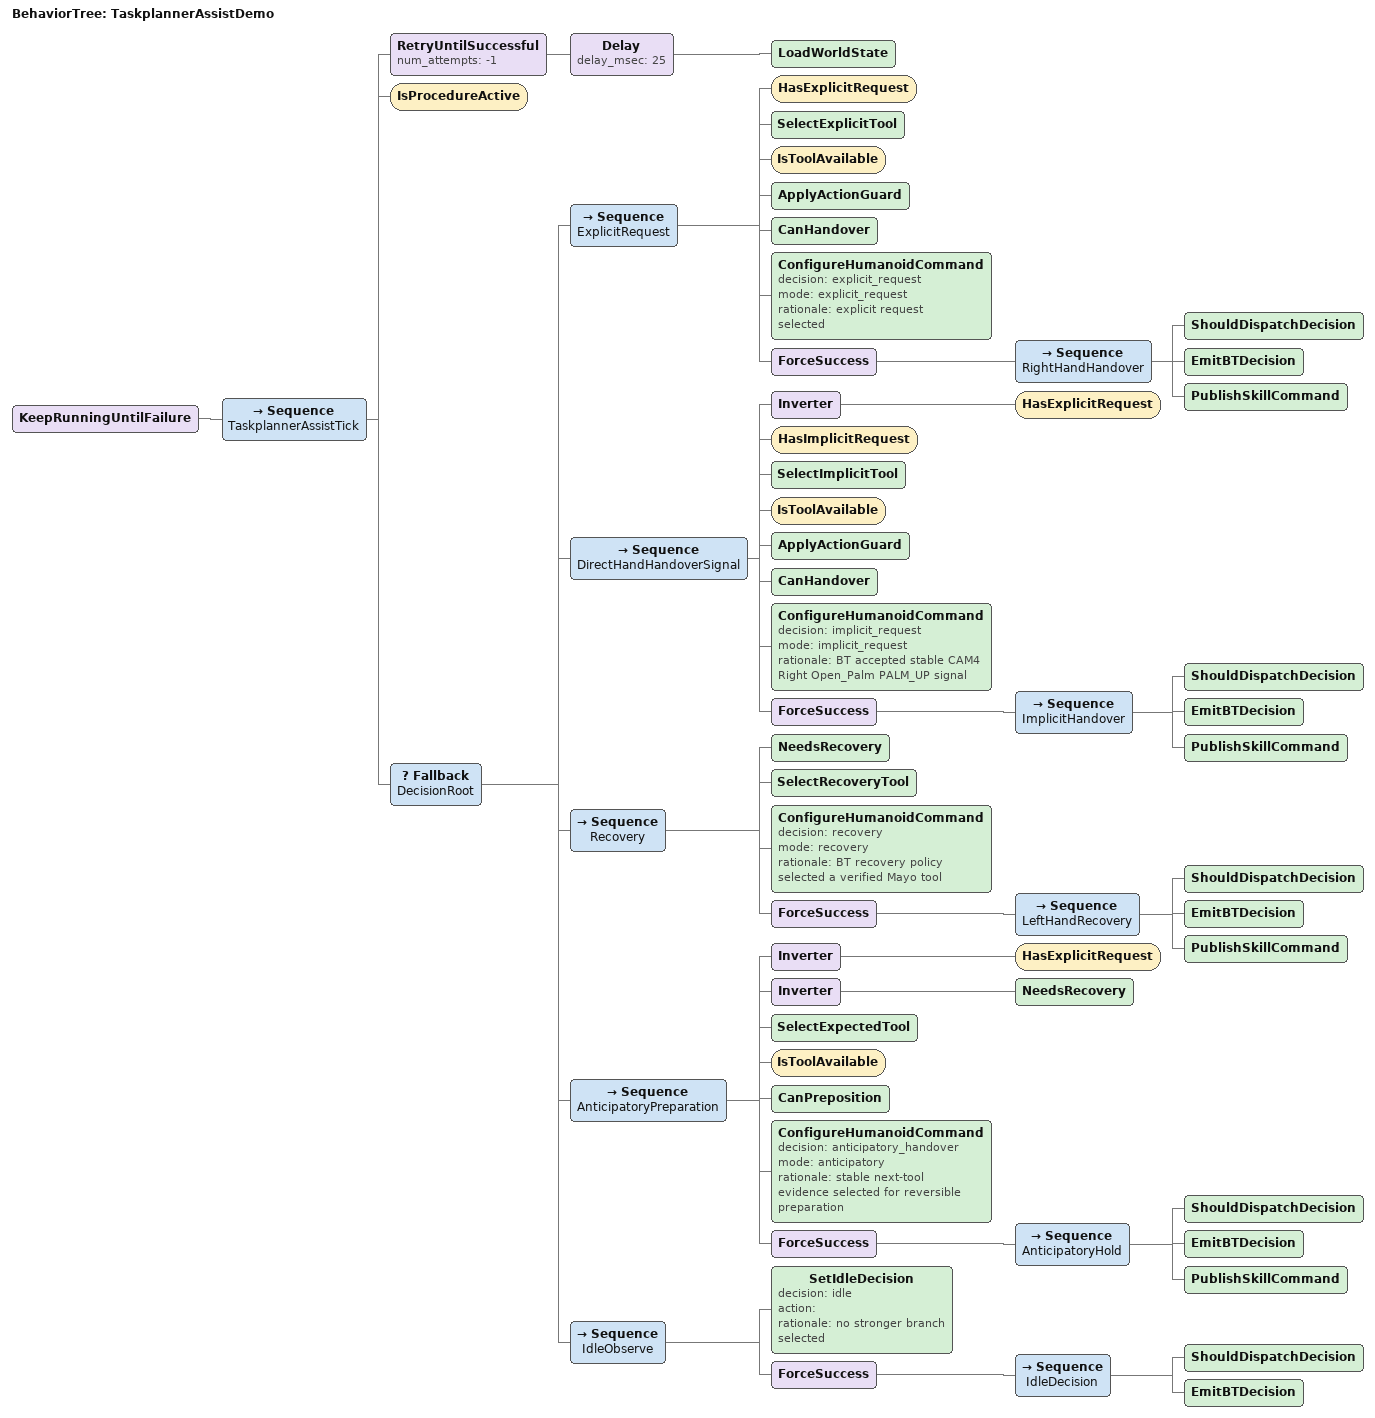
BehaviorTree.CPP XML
<?xml version="1.0" encoding="UTF-8"?>
<root BTCPP_format="4" main_tree_to_execute="TaskplannerAssistDemo">
  <BehaviorTree ID="TaskplannerAssistDemo">
    <KeepRunningUntilFailure>
      <Sequence name="TaskplannerAssistTick">
        <RetryUntilSuccessful num_attempts="-1">
          <Delay delay_msec="25">
            <LoadWorldState />
          </Delay>
        </RetryUntilSuccessful>
        <IsProcedureActive />
        <Fallback name="DecisionRoot">
          <Sequence name="ExplicitRequest">
            <HasExplicitRequest />
            <SelectExplicitTool />
            <IsToolAvailable />
            <ApplyActionGuard />
            <CanHandover />
            <ConfigureHumanoidCommand
              decision="explicit_request"
              mode="explicit_request"
              rationale="explicit request selected"
            />
            <ForceSuccess>
              <Sequence name="RightHandHandover">
                <ShouldDispatchDecision />
                <EmitBTDecision />
                <PublishSkillCommand />
              </Sequence>
            </ForceSuccess>
          </Sequence>

          <Sequence name="DirectHandHandoverSignal">
            <Inverter>
              <HasExplicitRequest />
            </Inverter>
            <HasImplicitRequest />
            <SelectImplicitTool />
            <IsToolAvailable />
            <ApplyActionGuard />
            <CanHandover />
            <ConfigureHumanoidCommand
              decision="implicit_request"
              mode="implicit_request"
              rationale="BT accepted stable CAM4 Right Open_Palm PALM_UP signal"
            />
            <ForceSuccess>
              <Sequence name="ImplicitHandover">
                <ShouldDispatchDecision />
                <EmitBTDecision />
                <PublishSkillCommand />
              </Sequence>
            </ForceSuccess>
          </Sequence>

          <Sequence name="Recovery">
            <NeedsRecovery />
            <SelectRecoveryTool />
            <ConfigureHumanoidCommand
              decision="recovery"
              mode="recovery"
              rationale="BT recovery policy selected a verified Mayo tool"
            />
            <ForceSuccess>
              <Sequence name="LeftHandRecovery">
                <ShouldDispatchDecision />
                <EmitBTDecision />
                <PublishSkillCommand />
              </Sequence>
            </ForceSuccess>
          </Sequence>

          <Sequence name="AnticipatoryPreparation">
            <Inverter>
              <HasExplicitRequest />
            </Inverter>
            <Inverter>
              <NeedsRecovery />
            </Inverter>
            <SelectExpectedTool />
            <IsToolAvailable />
            <CanPreposition />
            <ConfigureHumanoidCommand
              decision="anticipatory_handover"
              mode="anticipatory"
              rationale="stable next-tool evidence selected for reversible preparation"
            />
            <ForceSuccess>
              <Sequence name="AnticipatoryHold">
                <ShouldDispatchDecision />
                <EmitBTDecision />
                <PublishSkillCommand />
              </Sequence>
            </ForceSuccess>
          </Sequence>

          <Sequence name="IdleObserve">
            <SetIdleDecision
              decision="idle"
              action=""
              rationale="no stronger branch selected"
            />
            <ForceSuccess>
              <Sequence name="IdleDecision">
                <ShouldDispatchDecision />
                <EmitBTDecision />
              </Sequence>
            </ForceSuccess>
          </Sequence>
        </Fallback>
      </Sequence>
    </KeepRunningUntilFailure>
  </BehaviorTree>
</root>
